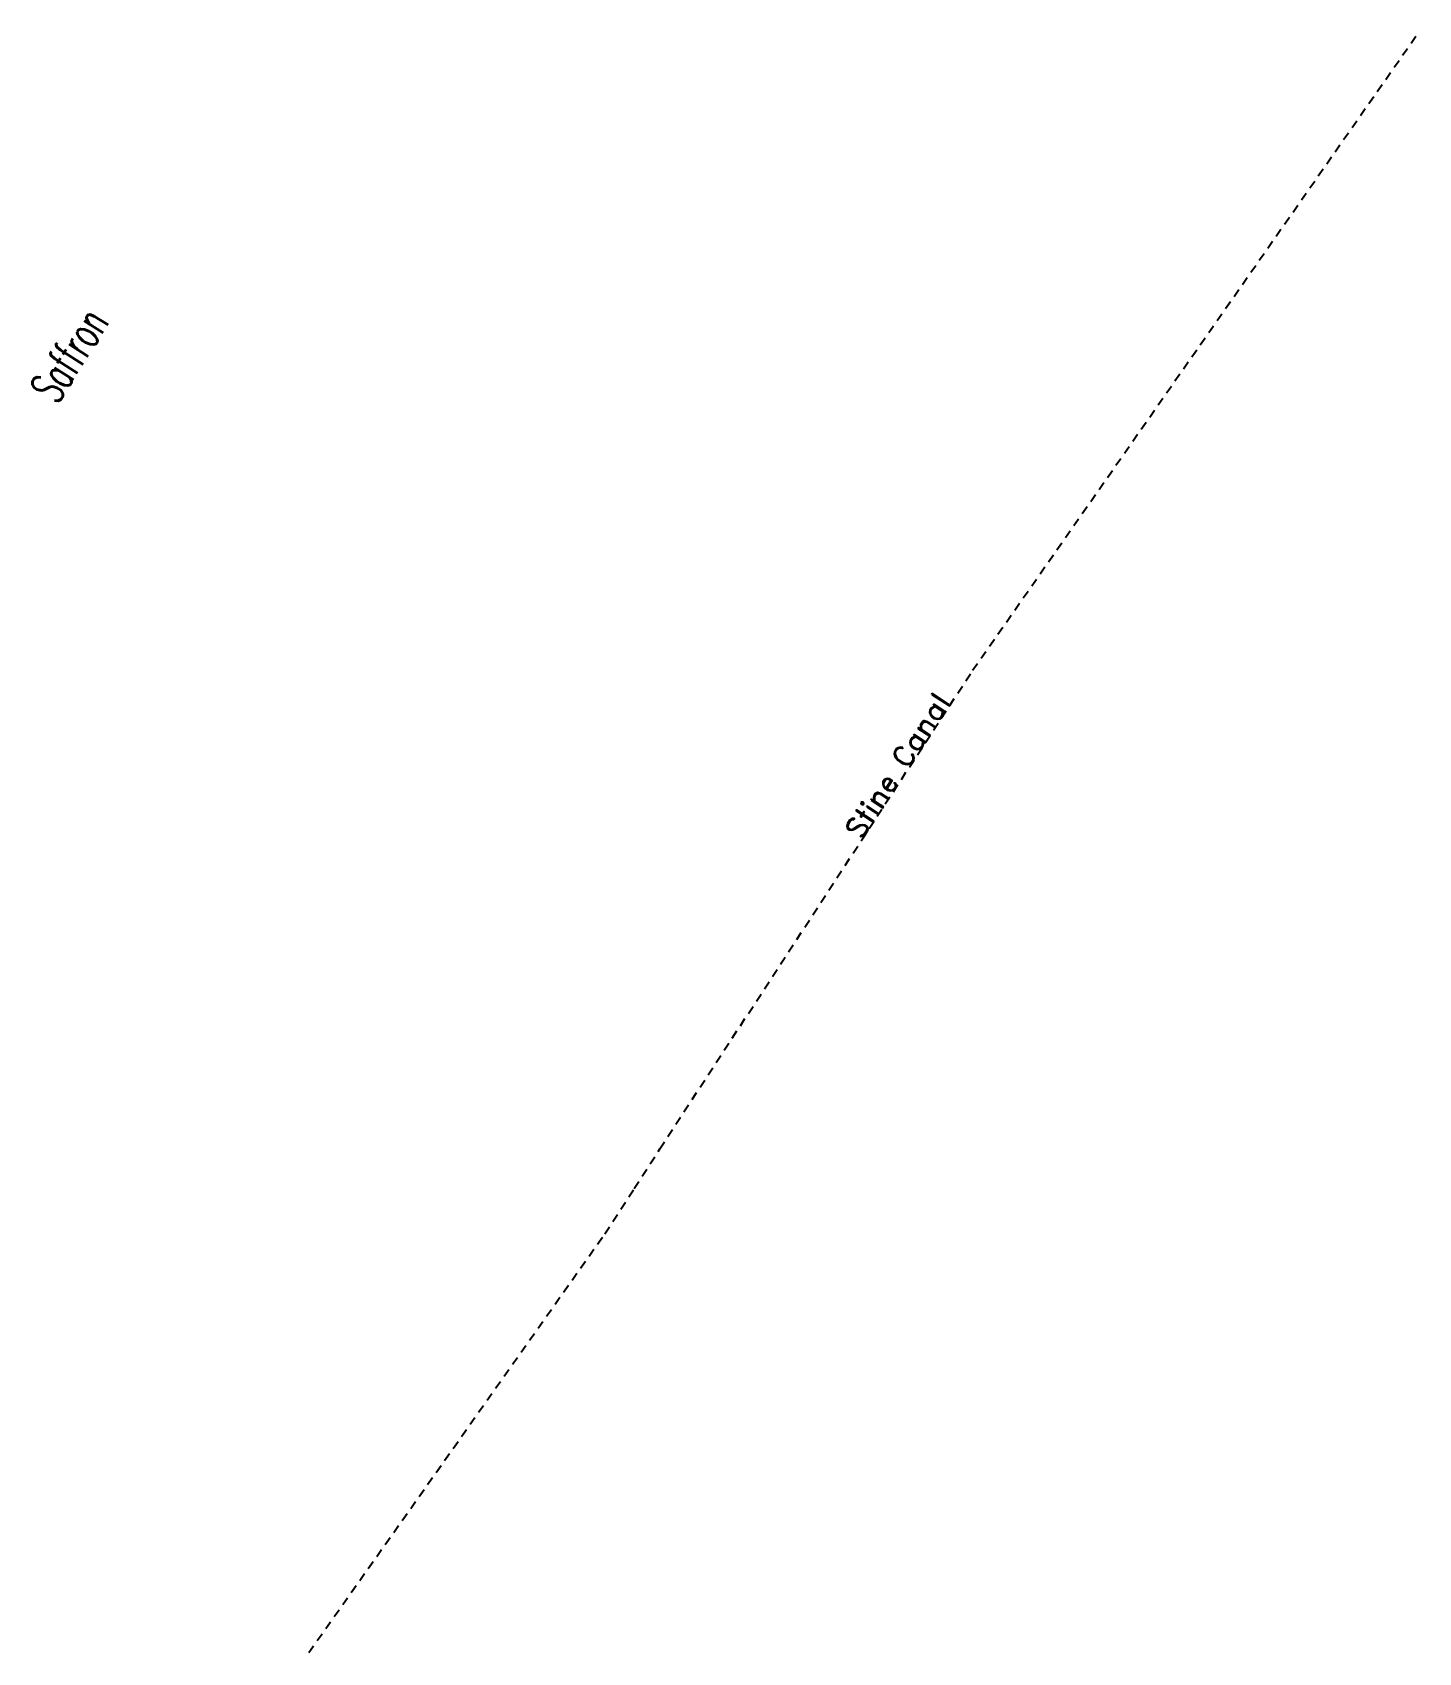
# Model space of a CAD drawing. Extents: x 2813892 to 2814716, y 12845610 to 12846574.
import ezdxf

# ---------------------------------------------------------------- set-up
doc = ezdxf.new("R2010")
doc.units = 0
doc.header["$LTSCALE"] = 50
doc.header["$MEASUREMENT"] = 0
doc.linetypes.add('ELCANAL', pattern=[0.175, 0.1, -0.075])
doc.layers.add('MAP-LAND-MISC', color=7, linetype='Continuous')
doc.styles.add('LABELS', font='ROMANS.shx', dxfattribs={"width": 0.6, "height": 8})
doc.styles.add('NOTES', font='romand.shx', dxfattribs={"height": 12.5})

msp = doc.modelspace()

# ---------------------------------------------------------------- linework, layer by layer
at = {"layer": 'MAP-LAND-MISC', "linetype": 'ELCANAL'}
msp.add_lwpolyline([(2814056.2, 12845610), (2814232.27, 12845859.05), (2814249.74, 12845886), (2814264.94, 12845909.58), (2814450.91, 12846194.16), (2814716, 12846573.54)], dxfattribs=at)

# ---------------------------------------------------------------- texts
at = {"layer": 'MAP-LAND-MISC', "color": 7, "linetype": 'ByBlock', "style": 'LABELS', "width": 0.6}
msp.add_text('Saffron', height=20, rotation=57.6023, dxfattribs=at).set_placement((2813906.66, 12846351.8))
at = {"layer": 'MAP-LAND-MISC', "linetype": 'ELCANAL', "style": 'NOTES'}
msp.add_text('Stine Canal', height=12.5, rotation=56.83563, dxfattribs=at).set_placement((2814384.63, 12846092.74))

doc.saveas('drawing.dxf')
